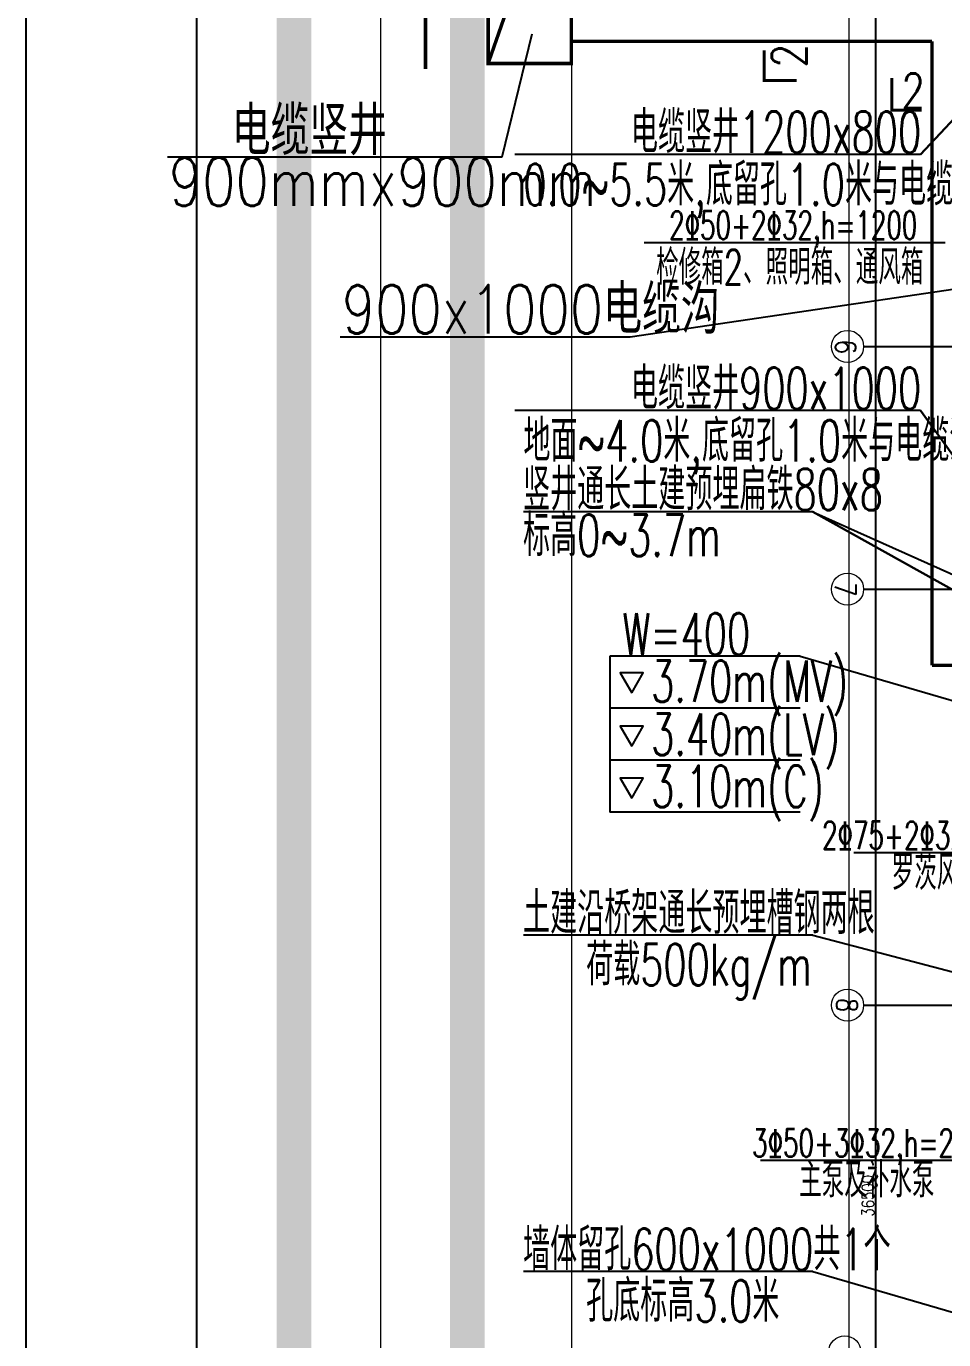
# Model space of a CAD drawing. Header units: millimetres. Extents: x -437359 to 106527, y -82378 to 117612.
# Drawn here: x -437359 to -424133, y 19284 to 38226 of the extents above; entities that cross this region are included whole.
import ezdxf
from ezdxf.enums import TextEntityAlignment as Align

# ---------------------------------------------------------------- set-up
doc = ezdxf.new("R2010")
doc.units = ezdxf.units.MM
doc.linetypes.add('ACAD_ISO10W100', pattern=[18.5, 12, -3, 0.5, -3])
doc.layers.get('0').update_dxf_attribs({"color": 8})
doc.layers.get('Defpoints').update_dxf_attribs({"color": 8})
for name, color, linetype, lineweight in [('road_mr', 8, 'Continuous', 0), ('Z-综合管架', 8, 'Continuous', 0), ('中心线', 8, 'ACAD_ISO10W100', 5), ('电缆通道', 8, 'Continuous', 30)]:
    doc.layers.add(name, color=color, linetype=linetype, lineweight=lineweight)
for name, color, linetype in [('Z-编号', 8, 'Continuous'), ('厂区电缆通道', 8, 'Continuous'), ('桥架标注', 8, 'Continuous'), ('电气尺寸标注', 8, 'Continuous'), ('电气标注', 8, 'Continuous'), ('管道标注', 8, 'Continuous')]:
    doc.layers.add(name, color=color, linetype=linetype)
doc.styles.add('GEDITXT', font='geditxt.shx', dxfattribs={"width": 0.72, "height": 400, "bigfont": 'hzfs_1.shx'})
doc.styles.add('geditxt1', font='geditxt.shx', dxfattribs={"width": 0.65, "bigfont": 'hzfs_1.shx'})
doc.styles.add('HZ', font='geditxt.shx', dxfattribs={"width": 0.8, "bigfont": 'hzfs_1.shx'})
doc.styles.add('ROMANT', font='geditxt.shx', dxfattribs={"width": 0.75, "height": 300, "bigfont": 'hzfs_1.shx'})
doc.styles.add('统一字体', font='geditxt.shx', dxfattribs={"width": 0.75, "bigfont": 'hzfs_1.shx'})
doc.linetypes.add('ZIGZAG', pattern='A,0.00254,-5.08,[131,ltypeshp.shx,S=5.08,R=0,X=-5.08,Y=0],-10.16,[131,ltypeshp.shx,S=5.08,R=180,X=5.08,Y=0],-5.08', length=20.32254)
doc.dimstyles.new('ISO-50', dxfattribs={"dimscale": 50, "dimtxt": 3.5, "dimasz": 2, "dimexe": 1, "dimexo": 1, "dimgap": 0.5, "dimtad": 1, "dimdec": 0, "dimtxsty": 'HZ', "dimblk": 'ARCHTICK', "dimcen": 2.5, "dimdle": 1, "dimclrd": 256, "dimclre": 256, "dimadec": 0, "dimazin": 0, "dimtfac": 1, "dimtdec": 0, "dimtmove": 1, "dimatfit": 3, "dimldrblk": 'ARCHTICK', "dimfxl": 0, "dimarcsym": 0})

# ---------------------------------------------------------------- blocks, each defined once
blk = doc.blocks.new('_ArchTick')
at = {"color": 0, "linetype": 'ByBlock', "const_width": 0.4}
blk.add_lwpolyline([(-0.5, -0.5), (0.5, 0.5)], dxfattribs=at)
blk = doc.blocks.new('*D355')
at = {"layer": 'Defpoints', "color": 0, "transparency": 16777216}
for p in [(-425113, 39609), (-424203, 39609), (-424153, 3109)]:
    blk.add_point(p, dxfattribs=at)
at = {"layer": '管道标注', "lineweight": -2, "transparency": 16777216}
for p, q in [((-424253, 39609), (-425163, 39609)), ((-425113, 3059), (-425113, 39659)), ((-424203, 3109), (-425163, 3109))]:
    blk.add_line(p, q, dxfattribs=at)
at = {"layer": '管道标注', "lineweight": -2, "transparency": 16777216, "xscale": 100, "yscale": 100, "zscale": 100}
for p, rotation in [((-425113, 39609), 90), ((-425113, 3109), 270)]:
    blk.add_blockref('_ArchTick', p, dxfattribs=dict(at, rotation=rotation))
at = {"layer": '管道标注', "color": 0, "transparency": 16777216, "insert": (-425225, 21359), "char_height": 175, "attachment_point": 5, "rotation": 90, "style": 'HZ'}
blk.add_mtext('36500', dxfattribs=at)

msp = doc.modelspace()

# ---------------------------------------------------------------- linework, layer by layer
msp.add_lwpolyline([(-434900.9, 86581), (-360699.9, 86581), (-360699.9, -7183.5), (-434900.9, -7183.5)], close=True)
at = {"layer": 'road_mr'}
for points in [[(-425500.7, 68158.6), (-425500.7, -3841.4)], [(-429500.7, 41736.7), (-429500.7, 12674.1)]]:
    msp.add_lwpolyline(points, dxfattribs=at)
at = {"layer": 'Z-综合管架', "linetype": 'ZIGZAG', "ltscale": 0.15}
msp.add_line((-432250.7, 86581), (-432250.7, 13158.6), dxfattribs=at)
at = {"layer": 'Z-综合管架', "const_width": 500}
msp.add_lwpolyline([(-433500.7, 86581), (-433500.7, 13158.6), (-431000.7, 13158.6), (-431000.7, 86581)], dxfattribs=at)
at = {"layer": 'Z-编号', "lineweight": 9}
for centre in [(-425519.3, 33608.6), (-425519.3, 30108.6), (-425519.3, 24108.6), (-425519.3, 24108.6), (-425559.9, 19108.6), (-425559.9, 19108.6)]:
    msp.add_circle(centre, 231.3, dxfattribs=at)
at = {"layer": '中心线', "color": 1, "lineweight": -2, "ltscale": 500}
for p, q in [((-425288, 33608.6), (-413200.6, 33608.6)), ((-425288, 30108.6), (-413200.6, 30108.6)), ((-425288, 24108.6), (-413200.6, 24108.6))]:
    msp.add_line(p, q, dxfattribs=at)
at = {"layer": '厂区电缆通道'}
for points in [[(-430070.7, 38111.2), (-430504.6, 36339), (-435322.8, 36339)], [(-423838.1, 34452.4), (-428655.6, 33740.5), (-432834.5, 33740.5)]]:
    msp.add_lwpolyline(points, dxfattribs=at)
at = {"layer": '桥架标注', "color": 3}
for p, q in [((-428450.3, 35106, -22965.2), (-424112.9, 35106, -9148.5)), ((-425431.1, 26311.2, -28535.1), (-423182.3, 26311.2, -7418.4)), ((-426776.5, 21875.6, -28535.1), (-423345.8, 21875.6, -7418.4))]:
    msp.add_line(p, q, dxfattribs=at)
for points in [[(-424465.6, 36378.7), (-430316.9, 36378.7)], [(-424465.6, 32682.9), (-430316.9, 32682.9)], [(-426020.1, 31225.6), (-430193.2, 31225.6)], [(-426020.1, 31225.6), (-422530.7, 29658.6)], [(-426203.2, 29141.5), (-428945.4, 29141.5)], [(-428944.9, 29141.5), (-428945.4, 26891.5)], [(-426203.2, 29141.5), (-421882.4, 27883.4)], [(-426203.2, 28391.5), (-428945.4, 28391.5)], [(-426203.2, 27641.5), (-428945.4, 27641.5)], [(-426203.2, 26891.5), (-428945.4, 26891.5)], [(-426020, 25115.9), (-430193.1, 25115.9)], [(-426020, 25115.9), (-422176.7, 24108)], [(-426020, 20266), (-430193.1, 20266)], [(-426020, 20266), (-421699.3, 19007.8)]]:
    msp.add_lwpolyline(points, dxfattribs=at)
at = {"layer": '桥架标注', "color": 2}
for points in [[(-428629.8, 28612), (-428463.9, 28899.4), (-428795.7, 28899.4)], [(-428629.8, 27844.1), (-428463.9, 28131.4), (-428795.7, 28131.4)], [(-428629.8, 27094.1), (-428463.9, 27381.4), (-428795.7, 27381.4)]]:
    msp.add_lwpolyline(points, close=True, dxfattribs=at)
at = {"layer": '电气尺寸标注', "color": 0, "ltscale": 1500, "const_width": 42.9}
for points in [[(-426721.6, 37876.8), (-426721.6, 37445.1), (-426254.5, 37445.1)], [(-424451, 37014.8), (-424882.7, 37014.8), (-424882.7, 37481.8)]]:
    msp.add_lwpolyline(points, dxfattribs=at)
at = {"layer": '电气标注', "color": 6, "ltscale": 0.35}
msp.add_lwpolyline([(-353259.2, 88125.2), (-353259.2, -30774.8), (-437359.2, -30774.8), (-437359.2, 88125.2)], close=True, dxfattribs=at)
at = {"layer": '电缆通道'}
for p, q in [((-424465.6, 36378.7), (-422087.1, 38921)), ((-424465.6, 32682.9), (-422355.3, 29761.6)), ((-426020.1, 31225.6), (-422530.7, 29276.8))]:
    msp.add_line(p, q, dxfattribs=at)
at = {"layer": '电缆通道', "color": 4, "ltscale": 0.35, "const_width": 50}
for points in [[(-431603.8, 86581), (-431603.8, 37610.2)], [(-430700.7, 37690), (-430373.2, 38628.1), (-429500.7, 38890)], [(-424300.6, 38008.6), (-429500.7, 38008.6)], [(-424300.6, 29008.6), (-424300.6, 38008.6)], [(-422560.8, 29008.6), (-424300.6, 29008.6)]]:
    msp.add_lwpolyline(points, dxfattribs=at)
msp.add_lwpolyline([(-430700.7, 38890), (-429500.7, 38890), (-429500.7, 37690), (-430700.7, 37690)], close=True, dxfattribs=at)

# ---------------------------------------------------------------- texts
at = {"layer": 'Z-编号', "lineweight": 9, "style": 'ROMANT', "width": 0.8}
for tag, rotation, p in [('6', 270, (-425547.7, 33602.6)), ('7', 270, (-425550.6, 30105.1)), ('8', 268.5676, (-425525.2, 24108.8))]:
    msp.add_attdef(tag, text='', height=300, rotation=rotation, dxfattribs=at).set_placement(p, align=Align.MIDDLE)
at = {"layer": '厂区电缆通道', "linetype": 'Continuous', "style": 'GEDITXT', "width": 0.8}
for s, p in [('电缆竖井', (-434398.3, 36369.8)), ('900mmx900mm', (-435302.4, 35634.2)), ('900x1000电缆沟', (-432810.2, 33793.6))]:
    msp.add_text(s, height=700, dxfattribs=at).set_placement(p)
at = {"layer": '桥架标注', "color": 2, "style": 'geditxt1', "width": 0.65}
for s, p in [('电缆竖井1200x800', (-428642.5, 36398.7, 753.5)), ('0.0~5.5米,底留孔1.0米与电缆沟连通', (-430192.3, 35643.1, 753.5)), ('电缆竖井900x1000', (-428642.5, 32702.9, 753.5)), ('地面~4.0米,底留孔1.0米与电缆沟连通', (-430192.3, 31947.3, 753.5)), ('竖井通长土建预埋扁铁80x8', (-430197.1, 31245.6, 753.5)), ('标高0~3.7m', (-430197.1, 30583.3, 753.5)), ('W=400', (-428761.3, 29161.5, 753.5)), ('3.70m(MV)', (-428351.1, 28480.9, 753.5)), ('3.40m(LV)', (-428351.1, 27713, 753.5)), ('3.10m(C)', (-428351.1, 26963, 753.5)), ('土建沿桥架通长预埋槽钢两根', (-430197, 25135.9, 753.5)), ('荷载500kg/m', (-429287.8, 24392.7, 753.5)), ('墙体留孔600x1000共1个', (-430197, 20286, 753.5)), ('孔底标高3.0米', (-429287.8, 19542.8, 753.5))]:
    msp.add_text(s, height=600, dxfattribs=at).set_placement(p)
for s, height, p in [('2%%13150+2%%13132,h=1200', 400, (-426302.2, 35157.8, 148566.8)), ('检修箱2、照明箱、通风箱', 500, (-426352.4, 34500.5, 148566.8)), ('2%%13175+2%%13132,h=2000', 400, (-424098, 26357.5, 148566.8)), ('罗茨风机', 500, (-424233.7, 25772.1, 148566.8)), ('3%%13150+3%%13132,h=2000', 400, (-425106.3, 21921.9, 148566.8)), ('主泵及补水泵', 500, (-425242, 21336.5, 148566.8))]:
    msp.add_text(s, height=height, dxfattribs=at).set_placement(p, align=Align.CENTER)
at = {"layer": '电气尺寸标注', "color": 0, "ltscale": 1500, "style": '统一字体', "width": 0.8}
msp.add_text('2', height=500, rotation=90, dxfattribs=at).set_placement((-426111.3, 37629.9))
msp.add_text('2', height=500, dxfattribs=at).set_placement((-424744.7, 37046.3))

# ---------------------------------------------------------------- dimensions: what is measured, and where the dimension line sits
at = {"layer": '管道标注'}
dim = msp.add_linear_dim(base=(-425112.7, 39608.6), p1=(-424153.1, 3108.6), p2=(-424203.1, 39608.6), angle=270, dimstyle='ISO-50', dxfattribs=at)
dim.commit()
dim.dimension.update_dxf_attribs({"geometry": '*D355', "text_midpoint": (-425225.2, 21358.6)})

doc.saveas('drawing.dxf')
